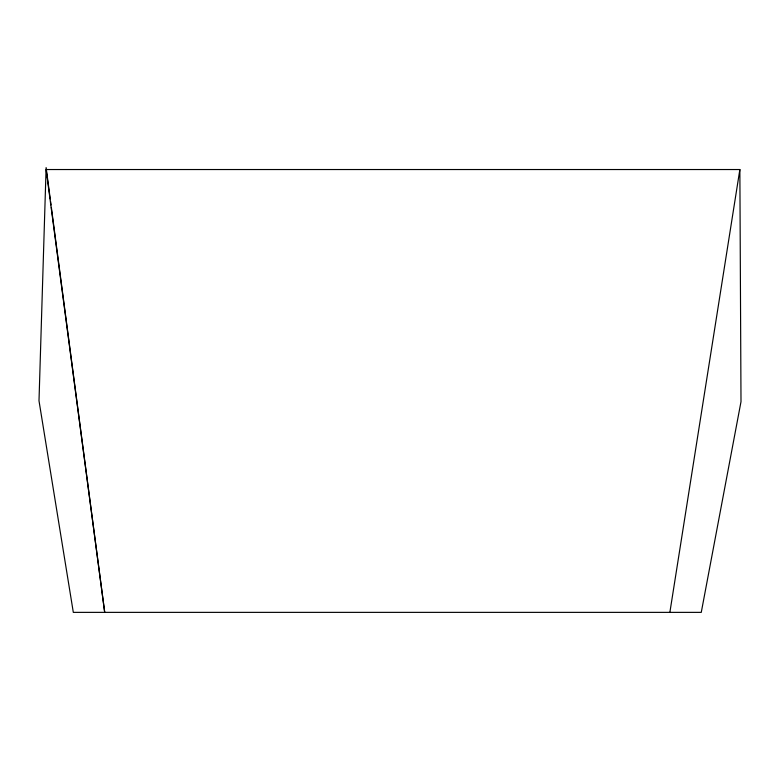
<?xml version="1.0" encoding="UTF-8"?>
<svg xmlns="http://www.w3.org/2000/svg" width="780" height="780" viewBox="0 0 780 780"><rect width="100%" height="100%" fill="white"/><g stroke="black" fill="none" stroke-linecap="round" stroke-linejoin="round"><path stroke-width="1.17" d="M669.874 612.368L739.859 169.533L46.117 169.533L104.705 612.398L51.353 207.382M50.242 198.939L46.117 167.602L39 400.784L73.31 612.368L701.269 612.368L741 401.7L739.859 169.533M50.563 201.357L51.041 204.964"/></g></svg>
